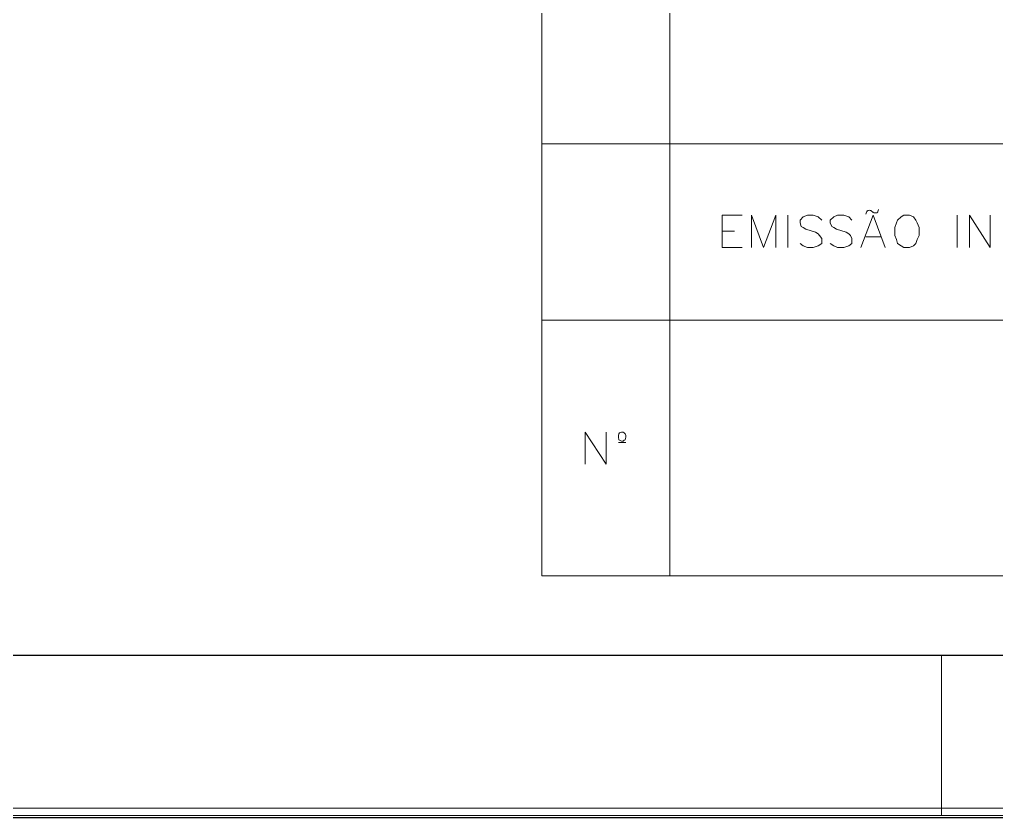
# Model space of a CAD drawing. Header units: millimetres. Extents: x 3240 to 3412, y 1366 to 1426.
# Drawn here: x 3281.73 to 3287.83, y 1366.24 to 1371.22 of the extents above; entities that cross this region are included whole.
import ezdxf
from ezdxf.xclip import XClip

# ---------------------------------------------------------------- set-up
doc = ezdxf.new("R2010")
doc.units = ezdxf.units.MM

# ---------------------------------------------------------------- blocks, each defined once
blk = doc.blocks.new('MFF24880')
at = {"color": 7, "linetype": 'Continuous', "lineweight": 5, "true_color": 0x000007}
blk.add_lwpolyline([(840.081, 0.132), (0, 0.132), (0, 271.14), (14.885, 297.139), (14.885, 594.08), (840.081, 594.08)], close=True, dxfattribs=at)
blk.add_lwpolyline([(469.972, 0.132), (469.972, 10.122), (469.972, 10.122)], dxfattribs=at)

msp = doc.modelspace()

# ---------------------------------------------------------------- linework, layer by layer
at = {"color": 7, "linetype": 'Continuous', "lineweight": 5, "true_color": 0x000007}
for points in [[(3240.5242, 1366.2908), (3324.4496, 1366.2908), (3324.4496, 1425.5996), (3240.5242, 1425.5996)], [(3287.2501, 1369.9955), (3287.2336, 1369.9856), (3287.2104, 1369.9658), (3287.2038, 1369.9492), (3287.1939, 1369.9195), (3287.1939, 1369.8698), (3287.2038, 1369.8434), (3287.2104, 1369.8202), (3287.2336, 1369.8037), (3287.2501, 1369.7938), (3287.2865, 1369.7938), (3287.3097, 1369.8037), (3287.3262, 1369.8202), (3287.3328, 1369.8434), (3287.3461, 1369.8698), (3287.3461, 1369.9195), (3287.3328, 1369.9492), (3287.3262, 1369.9658), (3287.3097, 1369.9856), (3287.2865, 1369.9955)], [(3285.497, 1368.6393), (3285.4871, 1368.6393), (3285.4738, 1368.636), (3285.4705, 1368.6294), (3285.4672, 1368.6195), (3285.4672, 1368.6096), (3285.4705, 1368.593), (3285.4738, 1368.5897), (3285.4871, 1368.5831), (3285.497, 1368.5831), (3285.5036, 1368.5897), (3285.5102, 1368.593), (3285.5135, 1368.6096), (3285.5135, 1368.6195), (3285.5102, 1368.6294), (3285.5036, 1368.636)]]:
    msp.add_lwpolyline(points, close=True, dxfattribs=at)
at = {"color": 7, "linetype": 'Continuous', "lineweight": 25, "true_color": 0x000007}
msp.add_lwpolyline([(3323.4969, 1424.6469), (3323.4969, 1367.2435), (3242.9753, 1367.2435), (3242.9753, 1424.6469)], close=True, dxfattribs=at)
at = {"color": 7, "linetype": 'Continuous', "lineweight": 13, "true_color": 0x000007}
for points in [[(3284.9876, 1367.7429), (3284.9876, 1373.74), (3284.9876, 1373.74)], [(3285.7881, 1367.7429), (3285.7881, 1373.74), (3285.7881, 1373.74)], [(3284.9876, 1369.3406), (3303.9909, 1369.3406), (3303.9909, 1369.3406)], [(3284.9876, 1367.7429), (3303.9909, 1367.7429), (3303.9909, 1367.7429)]]:
    msp.add_lwpolyline(points, dxfattribs=at)
at = {"color": 7, "linetype": 'Continuous', "lineweight": 5, "true_color": 0x000007}
for points in [[(3284.9876, 1370.4421), (3303.9909, 1370.4421), (3303.9909, 1370.4421)], [(3286.1156, 1369.7938), (3286.1156, 1369.9955), (3286.2412, 1369.9955)], [(3286.2975, 1369.7938), (3286.2975, 1369.9955), (3286.3736, 1369.7938), (3286.4496, 1369.9955), (3286.4496, 1369.7938)], [(3286.5257, 1369.7938), (3286.5257, 1369.9955), (3286.5257, 1369.9955)], [(3286.7374, 1369.9658), (3286.7143, 1369.9856), (3286.6845, 1369.9955), (3286.6481, 1369.9955), (3286.6216, 1369.9856), (3286.6018, 1369.9658), (3286.6018, 1369.9492), (3286.6084, 1369.9261), (3286.6216, 1369.9195), (3286.6382, 1369.9095), (3286.6977, 1369.8897), (3286.7143, 1369.8798), (3286.7242, 1369.8698), (3286.7374, 1369.85), (3286.7374, 1369.8202), (3286.7143, 1369.8037), (3286.6845, 1369.7938), (3286.6481, 1369.7938), (3286.6216, 1369.8037), (3286.6018, 1369.8202)], [(3286.926, 1369.9658), (3286.9061, 1369.9856), (3286.8763, 1369.9955), (3286.8367, 1369.9955), (3286.8135, 1369.9856), (3286.7903, 1369.9658), (3286.7903, 1369.9492), (3286.8003, 1369.9261), (3286.8135, 1369.9195), (3286.83, 1369.9095), (3286.8896, 1369.8897), (3286.9061, 1369.8798), (3286.916, 1369.8698), (3286.926, 1369.85), (3286.926, 1369.8202), (3286.9061, 1369.8037), (3286.8763, 1369.7938), (3286.8367, 1369.7938), (3286.8135, 1369.8037), (3286.7903, 1369.8202)], [(3286.9822, 1369.7938), (3287.0583, 1369.9955), (3287.1344, 1369.7938)], [(3287.012, 1370.0022), (3287.0219, 1370.0253), (3287.0219, 1370.0253)], [(3287.045, 1370.0253), (3287.0583, 1370.0121), (3287.0583, 1370.0121)], [(3287.0847, 1370.0121), (3287.0914, 1370.0319), (3287.0914, 1370.0319)], [(3287.5842, 1369.7938), (3287.5842, 1369.9955), (3287.5842, 1369.9955)], [(3287.6603, 1369.7938), (3287.6603, 1369.9955), (3287.7893, 1369.7938), (3287.7893, 1369.9955)], [(3286.1156, 1369.8963), (3286.1916, 1369.8963), (3286.1916, 1369.8963)], [(3287.012, 1369.8599), (3287.1046, 1369.8599), (3287.1046, 1369.8599)], [(3286.1156, 1369.7938), (3286.2412, 1369.7938), (3286.2412, 1369.7938)], [(3285.2588, 1368.4409), (3285.2588, 1368.6393), (3285.3911, 1368.4409), (3285.3911, 1368.6393)], [(3285.4672, 1368.5765), (3285.5135, 1368.5765), (3285.5135, 1368.5765)]]:
    msp.add_lwpolyline(points, dxfattribs=at)
for points in [[(3287.0484, 1370.022), (3287.0417, 1370.0286), (3287.0285, 1370.0286), (3287.0219, 1370.022)], [(3287.0583, 1370.0154), (3287.0682, 1370.0088), (3287.0781, 1370.0088), (3287.088, 1370.0154)]]:
    msp.add_open_spline(points, degree=3, dxfattribs=at)

# ---------------------------------------------------------------- block references
at = {"color": 7, "true_color": 0xffffff}
ref = msp.add_blockref('MFF24880', (3240.4878, 1366.2313), dxfattribs=dict(at, xscale=0.1, yscale=0.1, zscale=0.1))
XClip(ref).set_block_clipping_path([(0, 0), (840.1799554566, 594.08)])

doc.saveas('drawing.dxf')
